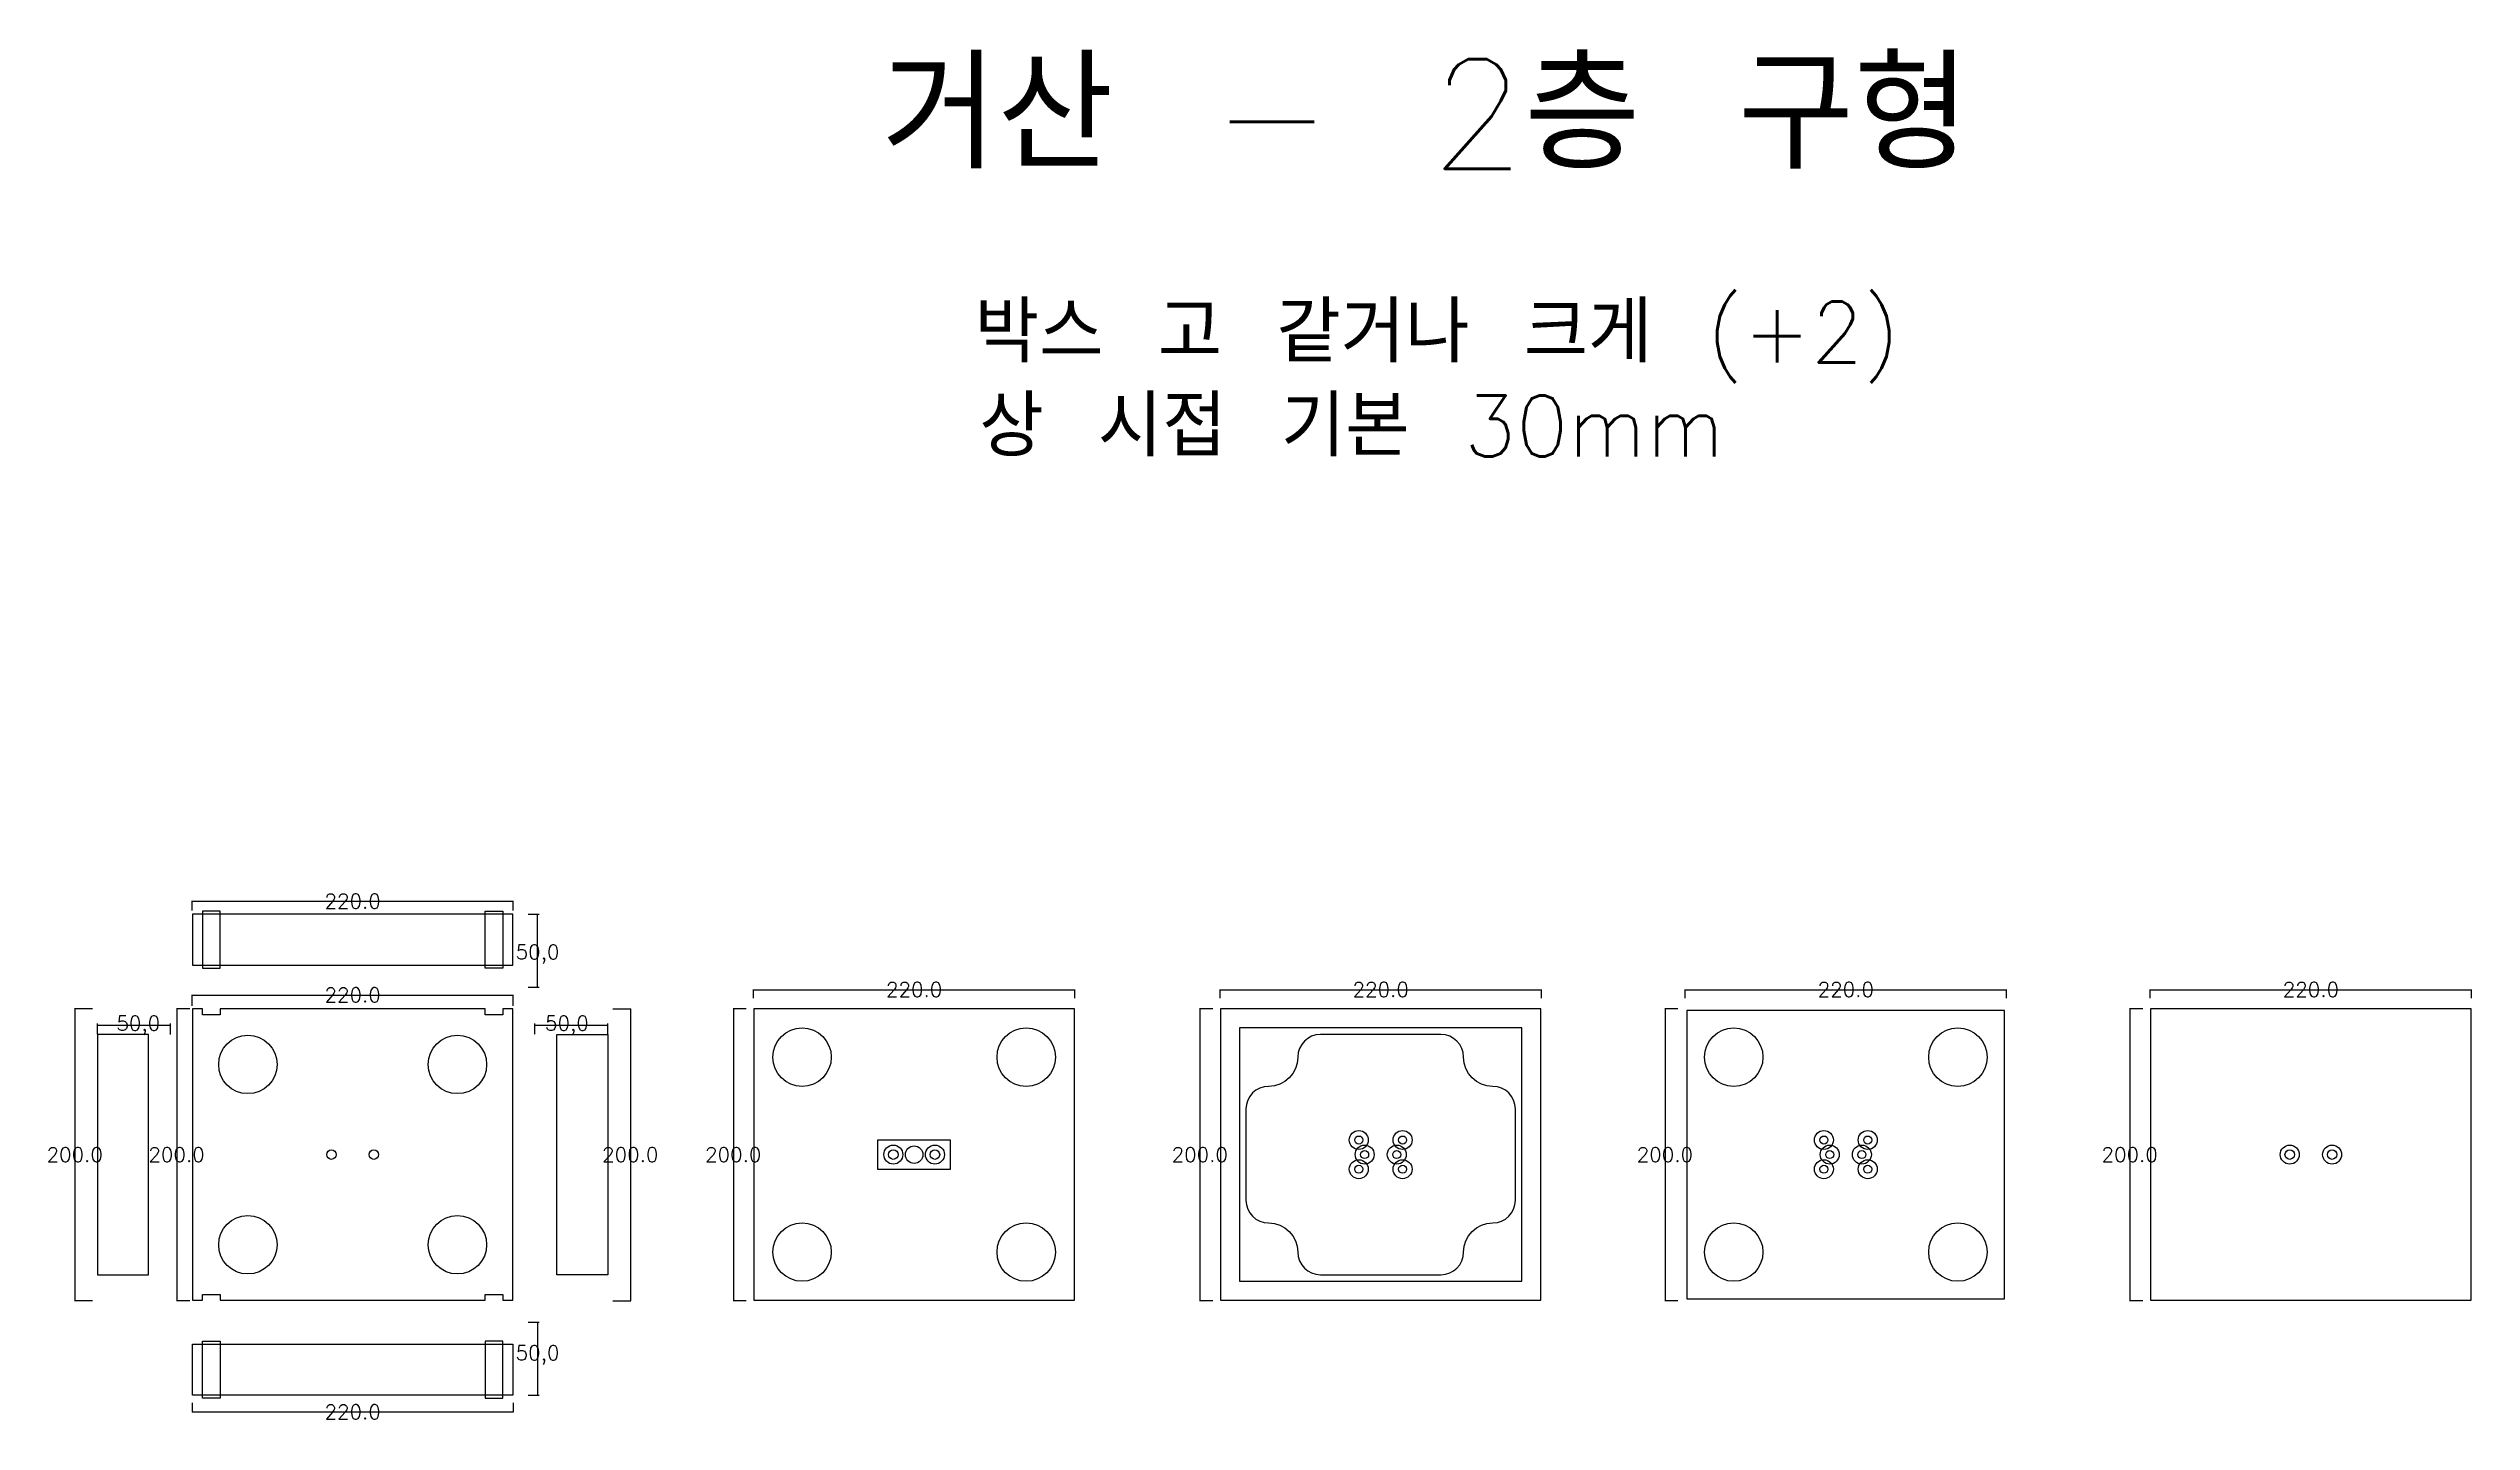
# Model space of a CAD drawing. Extents: x 1672 to 3332, y 142 to 1083.
import ezdxf

# ---------------------------------------------------------------- set-up
doc = ezdxf.new("R2010")
doc.units = 0
for name, color, linetype in [('TEXT', 7, 'Continuous'), ('볼트 구멍', 7, 'Continuous'), ('치구', 7, 'Continuous'), ('치수', 7, 'Continuous')]:
    doc.layers.add(name, color=color, linetype=linetype)
doc.styles.get("Standard").update_dxf_attribs({"font": 'txt.shx', "bigfont": 'whgtxt.shx'})
doc.dimstyles.new('ISO-25', dxfattribs={"dimtxt": 2.5, "dimasz": 2.5, "dimexe": 1.25, "dimexo": 0.625, "dimtad": 1, "dimtxsty": 'Standard', "dimcen": 2.5, "dimadec": 0, "dimazin": 0, "dimtfac": 1, "dimtmove": 0, "dimatfit": 3, "dimfxl": 0, "dimarcsym": 0})
doc.dimstyles.get("Standard").update_dxf_attribs({"dimtxt": 7, "dimasz": 0.18, "dimexe": 0.18, "dimexo": 0.0625, "dimgap": 0.09, "dimtad": 0, "dimtih": 1, "dimtoh": 1, "dimdec": 1, "dimzin": 0, "dimdsep": 46, "dimtxsty": 'Standard', "dimcen": 0.09, "dimadec": 0, "dimazin": 0, "dimtfac": 1, "dimtdec": 1, "dimtofl": 0, "dimtmove": 0, "dimatfit": 3, "dimfxl": 0, "dimtolj": 1, "dimtzin": 0, "dimarcsym": 0})

# ---------------------------------------------------------------- blocks, each defined once
blk = doc.blocks.new('*D79')
at = {"color": 0, "lineweight": -2}
for p, q in [((2001, 490), (2008.5, 490)), ((2007.3, 440), (2007.3, 490)), ((2001, 440), (2008.5, 440))]:
    blk.add_line(p, q, dxfattribs=at)
for points in [[(2007.3, 490), (2007.7, 487.5), (2006.9, 487.5)], [(2007.3, 440), (2006.9, 442.5), (2007.7, 442.5)]]:
    blk.add_solid(points)
at = {"layer": 'Defpoints'}
for p in [(2000.4, 490), (2007.3, 490), (2000.4, 440), (2007.3, 440)]:
    blk.add_point(p, dxfattribs=at)
at = {"insert": (2007.3, 462.5), "char_height": 10, "attachment_point": 5}
blk.add_mtext('50,0', dxfattribs=at)
blk = doc.blocks.new('*D96')
at = {"color": 0, "lineweight": -2}
for p, q in [((2155.2, 432.4), (2155.2, 438.4)), ((2155.2, 438.2), (2375.2, 438.2)), ((2375.2, 432.4), (2375.2, 438.4))]:
    blk.add_line(p, q, dxfattribs=at)
for points in [[(2155.2, 438.2), (2155.4, 438.3), (2155.4, 438.2)], [(2375.2, 438.2), (2375, 438.2), (2375, 438.3)]]:
    blk.add_solid(points)
at = {"layer": 'Defpoints'}
for p in [(2155.2, 438.2), (2155.2, 432.3), (2375.2, 438.2), (2375.2, 432.3)]:
    blk.add_point(p, dxfattribs=at)
at = {"insert": (2265.2, 438.3), "char_height": 10, "attachment_point": 5}
blk.add_mtext('220.0', dxfattribs=at)
blk = doc.blocks.new('*D113')
at = {"color": 0, "lineweight": -2}
for p, q in [((1702.5, 425.2), (1690.3, 425.2)), ((1690.5, 425.2), (1690.5, 225.2)), ((1702.5, 225.2), (1690.3, 225.2))]:
    blk.add_line(p, q, dxfattribs=at)
for points in [[(1690.5, 425.2), (1690.5, 425.1), (1690.4, 425.1)], [(1690.5, 225.2), (1690.4, 225.4), (1690.5, 225.4)]]:
    blk.add_solid(points)
at = {"layer": 'Defpoints'}
for p in [(1690.5, 425.2), (1702.5, 425.2), (1690.5, 225.2), (1702.5, 225.2)]:
    blk.add_point(p, dxfattribs=at)
at = {"insert": (1690.4, 325.2), "char_height": 10, "attachment_point": 5}
blk.add_mtext('200.0', dxfattribs=at)
blk = doc.blocks.new('*D127')
at = {"color": 0, "lineweight": -2}
for p, q in [((2005.4, 407.7), (2005.4, 415.1)), ((2055.4, 407.7), (2055.4, 415.1)), ((2005.4, 413.8), (2055.4, 413.8))]:
    blk.add_line(p, q, dxfattribs=at)
for points in [[(2005.4, 413.8), (2007.9, 414.2), (2007.9, 413.4)], [(2055.4, 413.8), (2052.9, 413.4), (2052.9, 414.2)]]:
    blk.add_solid(points)
at = {"layer": 'Defpoints'}
for p in [(2005.4, 413.8), (2005.4, 407), (2055.4, 413.8), (2055.4, 407)]:
    blk.add_point(p, dxfattribs=at)
at = {"insert": (2027.4, 413.8), "char_height": 10, "attachment_point": 5}
blk.add_mtext('50,0', dxfattribs=at)
blk = doc.blocks.new('*D142')
at = {"color": 0, "lineweight": -2}
for p, q in [((1705.9, 407.7), (1705.9, 415)), ((1755.9, 407.6), (1755.9, 415)), ((1755.9, 413.7), (1705.9, 413.7))]:
    blk.add_line(p, q, dxfattribs=at)
for points in [[(1705.9, 413.7), (1708.4, 414.1), (1708.4, 413.3)], [(1755.9, 413.7), (1753.4, 413.3), (1753.4, 414.1)]]:
    blk.add_solid(points)
at = {"layer": 'Defpoints'}
for p in [(1705.9, 413.7), (1705.9, 407), (1755.9, 413.7), (1755.9, 406.9)]:
    blk.add_point(p, dxfattribs=at)
at = {"insert": (1733.9, 413.7), "char_height": 10, "attachment_point": 5}
blk.add_mtext('50,0', dxfattribs=at)
blk = doc.blocks.new('*D156')
at = {"color": 0, "lineweight": -2}
for p, q in [((1770.7, 427.1), (1770.7, 434.6)), ((1770.7, 434.5), (1990.7, 434.5)), ((1990.7, 427.1), (1990.7, 434.6))]:
    blk.add_line(p, q, dxfattribs=at)
for points in [[(1770.7, 434.5), (1770.9, 434.5), (1770.9, 434.4)], [(1990.7, 434.5), (1990.5, 434.4), (1990.5, 434.5)]]:
    blk.add_solid(points)
at = {"layer": 'Defpoints'}
for p in [(1770.7, 434.5), (1990.7, 434.5), (1770.7, 427.1), (1990.7, 427.1)]:
    blk.add_point(p, dxfattribs=at)
at = {"insert": (1880.7, 434.6), "char_height": 10, "attachment_point": 5}
blk.add_mtext('220.0', dxfattribs=at)
blk = doc.blocks.new('*D170')
at = {"color": 0, "lineweight": -2}
for p, q in [((2001, 210.5), (2008.5, 210.5)), ((2007.3, 210.5), (2007.3, 160.5)), ((2001, 160.5), (2008.5, 160.5))]:
    blk.add_line(p, q, dxfattribs=at)
for points in [[(2007.3, 210.5), (2007.7, 208), (2006.9, 208)], [(2007.3, 160.5), (2006.9, 163), (2007.7, 163)]]:
    blk.add_solid(points)
at = {"layer": 'Defpoints'}
for p in [(2000.4, 210.5), (2007.3, 210.5), (2000.4, 160.5), (2007.3, 160.5)]:
    blk.add_point(p, dxfattribs=at)
at = {"insert": (2007.3, 188), "char_height": 10, "attachment_point": 5}
blk.add_mtext('50,0', dxfattribs=at)
blk = doc.blocks.new('*D184')
at = {"color": 0, "lineweight": -2}
for p, q in [((1770.7, 155.3), (1770.7, 148.8)), ((1990.7, 155.3), (1990.7, 148.8)), ((1770.7, 149), (1990.7, 149))]:
    blk.add_line(p, q, dxfattribs=at)
for points in [[(1770.7, 149), (1770.9, 149), (1770.9, 149)], [(1990.7, 149), (1990.5, 149), (1990.5, 149)]]:
    blk.add_solid(points)
at = {"layer": 'Defpoints'}
for p in [(1770.7, 155.4), (1990.7, 155.4), (1770.7, 149), (1990.7, 149)]:
    blk.add_point(p, dxfattribs=at)
at = {"insert": (1880.7, 149), "char_height": 10, "attachment_point": 5}
blk.add_mtext('220.0', dxfattribs=at)
blk = doc.blocks.new('*D198')
at = {"color": 0, "lineweight": -2}
for p, q in [((1769.2, 425.2), (1760, 425.2)), ((1760.2, 425.2), (1760.2, 225.2)), ((1769.2, 225.2), (1760, 225.2))]:
    blk.add_line(p, q, dxfattribs=at)
for points in [[(1760.2, 425.2), (1760.2, 425.1), (1760.1, 425.1)], [(1760.2, 225.2), (1760.1, 225.4), (1760.2, 225.4)]]:
    blk.add_solid(points)
at = {"layer": 'Defpoints'}
for p in [(1760.2, 425.2), (1769.2, 425.2), (1760.2, 225.2), (1769.2, 225.2)]:
    blk.add_point(p, dxfattribs=at)
at = {"insert": (1760.1, 325.2), "char_height": 10, "attachment_point": 5}
blk.add_mtext('200.0', dxfattribs=at)
blk = doc.blocks.new('*D223')
at = {"color": 0, "lineweight": -2}
for p, q in [((2058.9, 425.2), (2071.1, 425.2)), ((2070.9, 425.2), (2070.9, 225.2)), ((2058.9, 225.2), (2071.1, 225.2))]:
    blk.add_line(p, q, dxfattribs=at)
for points in [[(2070.9, 425.2), (2070.9, 425.1), (2070.9, 425.1)], [(2070.9, 225.2), (2070.9, 225.4), (2070.9, 225.4)]]:
    blk.add_solid(points)
at = {"layer": 'Defpoints'}
for p in [(2058.8, 425.2), (2070.9, 425.2), (2058.8, 225.2), (2070.9, 225.2)]:
    blk.add_point(p, dxfattribs=at)
at = {"insert": (2070.8, 325.2), "char_height": 10, "attachment_point": 5}
blk.add_mtext('200.0', dxfattribs=at)
blk = doc.blocks.new('*D237')
at = {"color": 0, "lineweight": -2}
for p, q in [((2150.2, 425.2), (2141.2, 425.2)), ((2141.4, 425.2), (2141.4, 225.2)), ((2150.2, 225.2), (2141.2, 225.2))]:
    blk.add_line(p, q, dxfattribs=at)
for points in [[(2141.4, 425.2), (2141.4, 425.1), (2141.4, 425.1)], [(2141.4, 225.2), (2141.4, 225.4), (2141.4, 225.4)]]:
    blk.add_solid(points)
at = {"layer": 'Defpoints'}
for p in [(2141.4, 425.2), (2150.3, 425.2), (2141.4, 225.2), (2150.3, 225.2)]:
    blk.add_point(p, dxfattribs=at)
at = {"insert": (2141.3, 325.2), "char_height": 10, "attachment_point": 5}
blk.add_mtext('200.0', dxfattribs=at)
blk = doc.blocks.new('*D253')
at = {"color": 0, "lineweight": -2}
for p, q in [((2793.2, 432.4), (2793.2, 438.4)), ((2793.2, 438.2), (3013.2, 438.2)), ((3013.2, 432.4), (3013.2, 438.4))]:
    blk.add_line(p, q, dxfattribs=at)
for points in [[(2793.2, 438.2), (2793.4, 438.3), (2793.4, 438.2)], [(3013.2, 438.2), (3013, 438.2), (3013, 438.3)]]:
    blk.add_solid(points)
at = {"layer": 'Defpoints'}
for p in [(2793.2, 438.2), (2793.2, 432.3), (3013.2, 438.2), (3013.2, 432.3)]:
    blk.add_point(p, dxfattribs=at)
at = {"insert": (2903.2, 438.3), "char_height": 10, "attachment_point": 5}
blk.add_mtext('220.0', dxfattribs=at)
blk = doc.blocks.new('*D270')
at = {"color": 0, "lineweight": -2}
for p, q in [((2474.7, 432.4), (2474.7, 438.4)), ((2474.7, 438.2), (2694.7, 438.2)), ((2694.7, 432.4), (2694.7, 438.4))]:
    blk.add_line(p, q, dxfattribs=at)
for points in [[(2474.7, 438.2), (2474.9, 438.3), (2474.9, 438.2)], [(2694.7, 438.2), (2694.5, 438.2), (2694.5, 438.3)]]:
    blk.add_solid(points)
at = {"layer": 'Defpoints'}
for p in [(2474.7, 438.2), (2474.7, 432.3), (2694.7, 438.2), (2694.7, 432.3)]:
    blk.add_point(p, dxfattribs=at)
at = {"insert": (2584.7, 438.3), "char_height": 10, "attachment_point": 5}
blk.add_mtext('220.0', dxfattribs=at)
blk = doc.blocks.new('*D289')
at = {"color": 0, "lineweight": -2}
for p, q in [((2469.7, 425.2), (2460.7, 425.2)), ((2460.9, 425.2), (2460.9, 225.2)), ((2469.7, 225.2), (2460.7, 225.2))]:
    blk.add_line(p, q, dxfattribs=at)
for points in [[(2460.9, 425.2), (2460.9, 425.1), (2460.9, 425.1)], [(2460.9, 225.2), (2460.9, 225.4), (2460.9, 225.4)]]:
    blk.add_solid(points)
at = {"layer": 'Defpoints'}
for p in [(2460.9, 425.2), (2469.8, 425.2), (2460.9, 225.2), (2469.8, 225.2)]:
    blk.add_point(p, dxfattribs=at)
at = {"insert": (2460.8, 325.2), "char_height": 10, "attachment_point": 5}
blk.add_mtext('200.0', dxfattribs=at)
blk = doc.blocks.new('*D318')
at = {"color": 0, "lineweight": -2}
for p, q in [((2788.2, 425.2), (2779.2, 425.2)), ((2779.4, 425.2), (2779.4, 225.2)), ((2788.2, 225.2), (2779.2, 225.2))]:
    blk.add_line(p, q, dxfattribs=at)
for points in [[(2779.4, 425.2), (2779.4, 425.1), (2779.4, 425.1)], [(2779.4, 225.2), (2779.4, 225.4), (2779.4, 225.4)]]:
    blk.add_solid(points)
at = {"layer": 'Defpoints'}
for p in [(2779.4, 425.2), (2788.3, 425.2), (2779.4, 225.2), (2788.3, 225.2)]:
    blk.add_point(p, dxfattribs=at)
at = {"insert": (2779.3, 325.2), "char_height": 10, "attachment_point": 5}
blk.add_mtext('200.0', dxfattribs=at)
blk = doc.blocks.new('*D346')
at = {"color": 0, "lineweight": -2}
for p, q in [((3111.7, 432.4), (3111.7, 438.4)), ((3111.7, 438.2), (3331.7, 438.2)), ((3331.7, 432.4), (3331.7, 438.4))]:
    blk.add_line(p, q, dxfattribs=at)
for points in [[(3111.7, 438.2), (3111.9, 438.3), (3111.9, 438.2)], [(3331.7, 438.2), (3331.5, 438.2), (3331.5, 438.3)]]:
    blk.add_solid(points)
at = {"layer": 'Defpoints'}
for p in [(3111.7, 438.2), (3111.7, 432.3), (3331.7, 438.2), (3331.7, 432.3)]:
    blk.add_point(p, dxfattribs=at)
at = {"insert": (3221.7, 438.3), "char_height": 10, "attachment_point": 5}
blk.add_mtext('220.0', dxfattribs=at)
blk = doc.blocks.new('*D361')
at = {"color": 0, "lineweight": -2}
for p, q in [((3106.5, 425.2), (3097.5, 425.2)), ((3097.6, 425.2), (3097.6, 225.2)), ((3106.5, 225.2), (3097.5, 225.2))]:
    blk.add_line(p, q, dxfattribs=at)
for points in [[(3097.6, 425.2), (3097.7, 425.1), (3097.6, 425.1)], [(3097.6, 225.2), (3097.6, 225.4), (3097.7, 225.4)]]:
    blk.add_solid(points)
at = {"layer": 'Defpoints'}
for p in [(3097.6, 425.2), (3106.6, 425.2), (3097.6, 225.2), (3106.6, 225.2)]:
    blk.add_point(p, dxfattribs=at)
at = {"insert": (3097.6, 325.2), "char_height": 10, "attachment_point": 5}
blk.add_mtext('200.0', dxfattribs=at)
blk = doc.blocks.new('*D380')
at = {"color": 0, "lineweight": -2}
for p, q in [((1770.7, 492.5), (1770.7, 499)), ((1770.7, 498.8), (1990.7, 498.8)), ((1990.7, 492.5), (1990.7, 499))]:
    blk.add_line(p, q, dxfattribs=at)
for points in [[(1770.7, 498.8), (1770.9, 498.8), (1770.9, 498.8)], [(1990.7, 498.8), (1990.5, 498.8), (1990.5, 498.8)]]:
    blk.add_solid(points)
at = {"layer": 'Defpoints'}
for p in [(1770.7, 498.8), (1990.7, 498.8), (1770.7, 492.4), (1990.7, 492.4)]:
    blk.add_point(p, dxfattribs=at)
at = {"insert": (1880.7, 498.8), "char_height": 10, "attachment_point": 5}
blk.add_mtext('220.0', dxfattribs=at)

msp = doc.modelspace()

# ---------------------------------------------------------------- linework, layer by layer
at = {"layer": 'TEXT', "color": 1}
msp.add_lwpolyline([(2240.195, 315.242), (2290.195, 315.242), (2290.195, 335.242), (2240.195, 335.242)], close=True, dxfattribs=at)
at = {"layer": '볼트 구멍', "color": 6}
for centre in [(2569.695, 335.242), (2599.695, 335.242), (2888.195, 335.242), (2918.195, 335.242), (2250.945, 325.242), (2279.445, 325.242), (2569.695, 315.242), (2573.695, 325.242), (2595.695, 325.242), (2599.695, 315.242), (2888.195, 315.242), (2892.195, 325.242), (2914.195, 325.242), (2918.195, 315.242), (3207.195, 325.242), (3236.195, 325.242)]:
    msp.add_circle(centre, 6.5, dxfattribs=at)
at = {"layer": '볼트 구멍', "color": 3}
for centre, radius in [((2569.695, 335.242), 2.75), ((2599.695, 335.242), 2.75), ((2888.195, 335.242), 2.75), ((2918.195, 335.242), 2.75), ((1866.195, 325.242), 3.25), ((1895.195, 325.242), 3.25), ((2250.945, 325.242), 3.25), ((2265.195, 325.242), 6), ((2279.445, 325.242), 3.25), ((2569.695, 315.242), 2.75), ((2573.695, 325.242), 2.75), ((2595.695, 325.242), 2.75), ((2599.695, 315.242), 2.75), ((2888.195, 315.242), 2.75), ((2892.195, 325.242), 2.75), ((2914.195, 325.242), 2.75), ((2918.195, 315.242), 2.75), ((3207.195, 325.242), 3.25), ((3236.195, 325.242), 3.25)]:
    msp.add_circle(centre, radius, dxfattribs=at)
at = {"layer": '치구'}
for points in [[(1770.945, 454.992), (1990.445, 454.992), (1990.445, 489.992), (1770.945, 489.992)], [(1770.945, 225.492), (1777.945, 225.492), (1777.945, 229.492), (1789.945, 229.492), (1789.945, 225.492), (1971.445, 225.492), (1971.445, 229.492), (1983.445, 229.492), (1983.445, 225.492), (1990.445, 225.492), (1990.445, 424.992), (1983.445, 424.992), (1983.445, 420.992), (1971.445, 420.992), (1971.445, 424.992), (1789.945, 424.992), (1789.945, 420.992), (1777.945, 420.992), (1777.945, 424.992), (1770.945, 424.992)], [(2155.445, 424.992), (2155.445, 225.492), (2374.945, 225.492), (2374.945, 424.992)], [(2474.945, 424.992), (2474.945, 225.492), (2694.445, 225.492), (2694.445, 424.992)], [(2794.445, 423.992), (2794.445, 226.492), (3011.945, 226.492), (3011.945, 423.992)], [(3111.945, 424.992), (3111.945, 225.492), (3331.445, 225.492), (3331.445, 424.992)], [(1740.945, 407.592), (1705.945, 407.592), (1705.945, 242.892), (1740.945, 242.892)], [(2020.445, 407.592), (2055.445, 407.592), (2055.445, 242.892), (2020.445, 242.892)], [(2487.945, 411.992), (2487.945, 238.492), (2681.445, 238.492), (2681.445, 411.992)], [(1770.945, 195.492), (1990.445, 195.492), (1990.445, 160.492), (1770.945, 160.492)]]:
    msp.add_lwpolyline(points, close=True, dxfattribs=at)
at = {"layer": '치구', "color": 1}
for points in [[(1777.945, 452.992), (1789.945, 452.992), (1789.945, 491.989), (1777.945, 491.989)], [(1983.445, 452.992), (1971.445, 452.992), (1971.445, 491.989), (1983.445, 491.989)], [(1777.945, 197.492), (1789.945, 197.492), (1789.945, 158.494), (1777.945, 158.494)], [(1983.445, 197.492), (1971.445, 197.492), (1971.445, 158.494), (1983.445, 158.494)]]:
    msp.add_lwpolyline(points, close=True, dxfattribs=at)
at = {"layer": '치구'}
msp.add_lwpolyline([(2492.445, 293.992, 0.41421356), (2507.945, 278.492, -0.41421356), (2527.945, 258.492, 0.41421356), (2543.445, 242.992), (2625.945, 242.992, 0.41421356), (2641.445, 258.492, -0.41421356), (2661.445, 278.492, 0.41421356), (2676.945, 293.992), (2676.945, 356.492, 0.41421356), (2661.445, 371.992, -0.41421356), (2641.445, 391.992, 0.41421356), (2625.945, 407.492), (2543.445, 407.492, 0.41421356), (2527.945, 391.992, -0.41421356), (2507.945, 371.992, 0.41421356), (2492.445, 356.492)], format="xyb", close=True, dxfattribs=at)
for centre in [(1808.945, 386.992), (1952.445, 386.992), (2188.445, 391.992), (2341.945, 391.992), (2826.445, 391.992), (2979.945, 391.992), (1808.945, 263.492), (1952.445, 263.492), (2188.445, 258.492), (2341.945, 258.492), (2826.445, 258.492), (2979.945, 258.492)]:
    msp.add_circle(centre, 20, dxfattribs=at)

# ---------------------------------------------------------------- texts
at = {"layer": 'TEXT', "color": 3}
msp.add_text('거산 - 2층 구형', height=75, dxfattribs=at).set_placement((2242.875, 1000.526))
at = {"layer": 'TEXT', "color": 1}
for s, p in [('박스 고 같거나 크게 (+2)', (2306.672, 867.846)), ('상 시접 기본 30mm', (2309.816, 803.442))]:
    msp.add_text(s, height=41.66667, dxfattribs=at).set_placement(p)

# ---------------------------------------------------------------- dimensions: what is measured, and where the dimension line sits
at = {"layer": '치수', "color": 4}
for base, p1, p2, dimstyle, picture, middle in [((1990.695, 498.813), (1770.695, 492.416), (1990.695, 492.416), 'Standard', '*D380', (1880.695, 498.813)), ((2055.445, 413.818), (2005.445, 407.042), (2055.445, 407.042), 'ISO-25', '*D127', (2027.445, 413.818)), ((1990.695, 148.981), (1770.695, 155.378), (1990.695, 155.378), 'Standard', '*D184', (1880.695, 148.981))]:
    dim = msp.add_linear_dim(base=base, p1=p1, p2=p2, dimstyle=dimstyle, dxfattribs=at)
    dim.commit()
    dim.dimension.update_dxf_attribs({"geometry": picture, "text_midpoint": middle, "dimtype": 128})
for base, p1, p2, angle, picture, middle in [((2007.272, 489.992), (2000.374, 439.992), (2000.374, 489.992), 90, '*D79', (2007.272, 462.492)), ((1705.945, 413.718), (1755.945, 406.942), (1705.945, 407.042), 180, '*D142', (1733.945, 413.718)), ((2007.272, 160.492), (2000.374, 210.492), (2000.374, 160.492), 270, '*D170', (2007.272, 187.992))]:
    dim = msp.add_linear_dim(base=base, p1=p1, p2=p2, angle=angle, dimstyle='ISO-25', dxfattribs=at)
    dim.commit()
    dim.dimension.update_dxf_attribs({"geometry": picture, "text_midpoint": middle, "dimtype": 128})
for base, p1, p2, picture, middle in [((1990.695, 434.463), (1770.695, 427.066), (1990.695, 427.066), '*D156', (1880.695, 434.553)), ((2375.195, 438.232), (2155.195, 432.348), (2375.195, 432.348), '*D96', (2265.195, 438.322)), ((2694.695, 438.232), (2474.695, 432.348), (2694.695, 432.348), '*D270', (2584.695, 438.322)), ((3013.195, 438.232), (2793.195, 432.348), (3013.195, 432.348), '*D253', (2903.195, 438.322)), ((3331.695, 438.232), (3111.695, 432.348), (3331.695, 432.348), '*D346', (3221.695, 438.322))]:
    dim = msp.add_linear_dim(base=base, p1=p1, p2=p2, dimstyle='Standard', dxfattribs=at)
    dim.commit()
    dim.dimension.update_dxf_attribs({"geometry": picture, "text_midpoint": middle})
for base, p1, p2, picture, middle in [((1690.477, 225.242), (1702.546, 425.242), (1702.546, 225.242), '*D113', (1690.387, 325.242)), ((1760.165, 225.242), (1769.234, 425.242), (1769.234, 225.242), '*D198', (1760.075, 325.242)), ((2070.912, 225.242), (2058.843, 425.242), (2058.843, 225.242), '*D223', (2070.822, 325.242)), ((2141.399, 225.242), (2150.303, 425.242), (2150.303, 225.242), '*D237', (2141.309, 325.242)), ((2460.899, 225.242), (2469.803, 425.242), (2469.803, 225.242), '*D289', (2460.809, 325.242)), ((2779.399, 225.242), (2788.303, 425.242), (2788.303, 225.242), '*D318', (2779.309, 325.242)), ((3097.649, 225.242), (3106.553, 425.242), (3106.553, 225.242), '*D361', (3097.559, 325.242))]:
    dim = msp.add_linear_dim(base=base, p1=p1, p2=p2, angle=90, dimstyle='Standard', dxfattribs=at)
    dim.commit()
    dim.dimension.update_dxf_attribs({"geometry": picture, "text_midpoint": middle})

doc.saveas('drawing.dxf')
